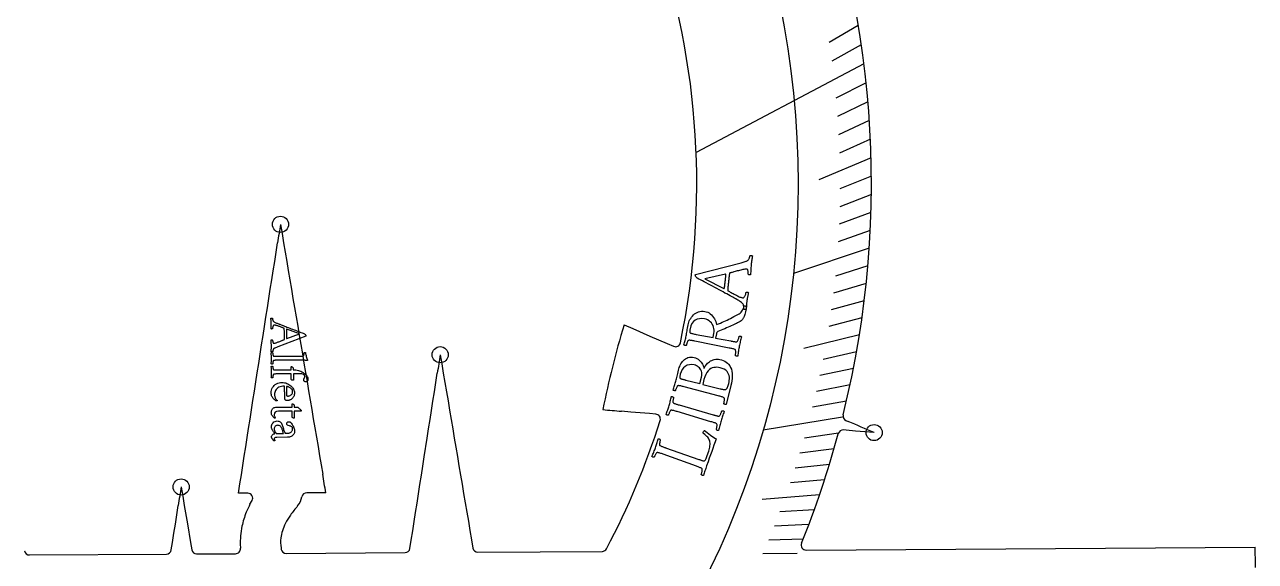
# Model space of a CAD drawing. Header units: millimetres. Extents: x -49 to 68, y -60 to 68.
# Drawn here: x 5.8 to 68.4, y 0.3 to 27.6 of the extents above; entities that cross this region are included whole.
import ezdxf

# ---------------------------------------------------------------- set-up
doc = ezdxf.new("R2010")
doc.units = ezdxf.units.MM
for name, color, linetype in [('CUT_INNER', 6, 'Continuous'), ('CUT_OUTER', 1, 'Continuous'), ('ENGRAVE', 7, 'Continuous'), ('ENGRAVE_FINE', 8, 'Continuous'), ('TEXT', 5, 'Continuous')]:
    doc.layers.add(name, color=color, linetype=linetype)

msp = doc.modelspace()

# ---------------------------------------------------------------- linework, layer by layer
at = {"layer": 'CUT_INNER'}
for points in [[(18.7742, 17.4774), (18.7752, 17.4729), (18.8538, 17.0076), (18.9335, 16.5364), (19.0131, 16.0652), (19.0928, 15.5939), (19.1724, 15.1227), (19.2521, 14.6515), (19.3317, 14.1803), (19.4114, 13.709), (19.491, 13.2378), (19.6503, 12.2954), (19.73, 11.8241), (19.8097, 11.3529), (19.8893, 10.8817), (19.969, 10.4105), (20.0486, 9.9392), (20.1283, 9.468), (20.2079, 8.9968), (20.2876, 8.5255), (20.3672, 8.0543), (20.4469, 7.5831), (20.5265, 7.1119), (20.6062, 6.6406), (20.6858, 6.1694), (20.7655, 5.6982), (20.8452, 5.227), (20.9248, 4.7557)], [(17.1082, 3.788), (16.6442, 3.785), (16.6385, 3.7853), (16.6391, 3.7909), (16.7119, 4.2572), (16.7855, 4.7294), (16.8592, 5.2016), (16.9328, 5.6738), (17.0065, 6.146), (17.0801, 6.6182), (17.1538, 7.0904), (17.2274, 7.5626), (17.3747, 8.507), (17.4484, 8.9792), (17.522, 9.4514), (17.5957, 9.9236), (17.6694, 10.3958), (17.743, 10.868), (17.8167, 11.3402), (17.8903, 11.8124), (17.964, 12.2846), (18.0376, 12.7568), (18.1113, 13.229), (18.1849, 13.7012), (18.2586, 14.1734), (18.3322, 14.6456), (18.4059, 15.1178), (18.4795, 15.59), (18.5532, 16.0623), (18.6268, 16.5345)], [(36.2636, 12.3551), (36.2689, 12.3531), (36.7023, 12.1665), (37.5802, 11.7885), (38.0192, 11.5996), (38.4582, 11.4106), (38.7892, 11.2681)], [(26.9042, 10.8381), (26.9052, 10.8336), (26.9838, 10.3683), (27.0635, 9.8971), (27.1432, 9.4259), (27.2228, 8.9547), (27.3025, 8.4834), (27.3821, 8.0122), (27.4618, 7.541), (27.5414, 7.0697), (27.6211, 6.5985), (27.7007, 6.1273), (27.7804, 5.6561), (27.86, 5.1848), (27.9397, 4.7136), (28.0193, 4.2424), (28.099, 3.7712), (28.1787, 3.2999), (28.2583, 2.8287), (28.338, 2.3575), (28.4176, 1.8862), (28.4973, 1.415), (28.5681, 0.9959)], [(25.3656, 0.9755), (25.4311, 1.3955), (25.5048, 1.8677), (25.5784, 2.3399), (25.6521, 2.8121), (25.7257, 3.2843), (25.7994, 3.7565), (25.873, 4.2287), (25.9467, 4.7009), (26.0204, 5.1731), (26.094, 5.6453), (26.2413, 6.5897), (26.315, 7.0619), (26.3886, 7.5341), (26.4623, 8.0063), (26.5359, 8.4785), (26.6096, 8.9508), (26.6832, 9.423), (26.7569, 9.8952)], [(37.8831, 7.8144), (37.5641, 7.8414), (37.0879, 7.8817), (36.6117, 7.9219), (36.1355, 7.9622)], [(13.718, 4.1053), (13.719, 4.1007), (13.7977, 3.6355), (13.8773, 3.1643), (14.0366, 2.2218), (14.1959, 1.2794), (14.2592, 0.9049)], [(21.0838, 3.8135), (21.0781, 3.8132), (20.1121, 3.8071)], [(13.2176, 0.8982), (13.2761, 1.2735), (13.3498, 1.7457), (13.4234, 2.2179), (13.5707, 3.1623)], [(17.2235, 3.2269), (17.3286, 3.417)], [(5.7511, 0.8531), (5.7512, 0.8531)], [(5.9995, 0.6424), (12.9721, 0.6868)], [(14.5073, 0.6965), (16.4927, 0.7092)], [(18.8017, 0.9985), (18.8153, 0.928)], [(19.0624, 0.7255), (25.1202, 0.764)], [(28.8162, 0.7875), (35.1583, 0.8279)]]:
    msp.add_lwpolyline(points, dxfattribs=at)
for centre, radius, start, end in [((0.001, 19.5461), 39.9612, 348.306189, 48.776013), ((1006.084, -137.2457), 999.3598, 171.0935114, 171.1482309), ((80.4486, -1.004), 46.1605, 163.177577, 168.697423), ((38.8881, 11.4977), 0.25, 246.707614, 348.222656), ((1014.2141, -143.885), 999.3598, 171.0935114, 171.1482309), ((106.0345, 837.5591), 832.5365, 265.118073, 265.1838314), ((37.862, 7.5653), 0.25, 342.597656, 85.167386), ((0.017, 19.5391), 39.944, 332.28487, 342.444188), ((-799.9268, -134.2393), 832.5365, 9.5449902, 9.6107486), ((1001.0279, -150.6178), 999.3598, 171.0935114, 171.1482309), ((17.1098, 3.538), 0.25, 331.06672, 90.364417), ((20.1137, 3.5571), 0.25, 90.364417, 168.655995), ((21.6386, 0.9501), 4.9676, 152.721072, 157.927158), ((23.5022, -0.2625), 5.1416, 138.550659, 145.180545), ((18.8581, 3.7999), 1.0288, 320.185256, 349.154558), ((21.0444, 1.192), 4.3261, 157.938291, 167.793895), ((22.1742, 0.6654), 3.5216, 145.236327, 153.132387), ((20.645, 1.2784), 3.9174, 167.794194, 182.26456), ((21.3527, 1.0815), 2.6007, 153.131306, 162.323087), ((20.624, 1.2786), 1.8437, 172.696402, 188.739596), ((20.8358, 1.2479), 2.0577, 162.366586, 172.597671), ((5.9979, 0.8922), 0.2498, 188.997402, 270.38741), ((12.9705, 0.9368), 0.25, 270.364417, 351.134531), ((14.5058, 0.9465), 0.25, 189.594303, 270.364417), ((16.4911, 0.9592), 0.25, 270.364417, 5.707188), ((18.2858, 1.156), 1.5555, 181.192828, 186.346781), ((19.0608, 0.9755), 0.25, 190.958627, 270.364417), ((25.1186, 1.014), 0.25, 270.364417, 351.134531), ((28.8146, 1.0375), 0.25, 189.594303, 270.364417), ((35.1567, 1.0779), 0.25, 270.364417, 332.402344)]:
    msp.add_arc(centre, radius, start, end, dxfattribs=at)
at = {"layer": 'CUT_OUTER'}
for points in [[(48.9919, 6.8755), (48.9872, 6.8756), (48.517, 6.9154), (48.0408, 6.9556), (47.5646, 6.9959), (47.431, 7.0072)], [(47.5603, 7.492), (47.6764, 7.4421)], [(47.1684, 6.8226), (47.1638, 6.8056)], [(45.5272, 0.8938), (68.3857, 1.0392), (68.3915, 1.039), (68.3919, 1.0332)]]:
    msp.add_lwpolyline(points, dxfattribs=at)
for centre, radius, start, end in [((0, 19.5459), 48.8541, 346.066006, 202.73839), ((47.6592, 7.7216), 0.25, 166.114689, 246.707614), ((47.4099, 6.7581), 0.25, 85.167386, 165.058594), ((-544.93, -1370.2865), 1499.7728, 66.6711519, 66.7258714), ((0.0587, 19.5279), 48.793, 337.984288, 344.885919), ((45.5256, 1.1438), 0.25, 158.02882, 270.364417), ((12.2446, 0.0753), 56.1554, 359.923981, 0.977388)]:
    msp.add_arc(centre, radius, start, end, dxfattribs=at)
at = {"layer": 'ENGRAVE'}
for points in [[(48.4717, 25.6478), (39.9309, 21.1286)], [(48.7436, 16.2595), (44.8873, 14.9731)], [(47.3858, 7.6575), (43.3415, 7.004)]]:
    msp.add_lwpolyline(points, dxfattribs=at)
for centre, radius in [((0, 19.5457), 45.1196), ((18.7742, 17.4789), 0.4104), ((26.9042, 10.8396), 0.4104), ((48.9932, 6.8751), 0.4104), ((13.718, 4.1067), 0.4104)]:
    msp.add_circle(centre, radius, dxfattribs=at)
at = {"layer": 'ENGRAVE_FINE'}
for points in [[(48.1865, 27.5954), (46.702, 26.7453)], [(48.3395, 26.6194), (46.8389, 25.7931)], [(48.5836, 24.6811), (47.0524, 23.9032)], [(48.6756, 23.7197), (47.1297, 22.9663)], [(48.7482, 22.7639), (47.1881, 22.0354)], [(48.8016, 21.8141), (47.2278, 21.1107)], [(48.8363, 20.8707), (46.1863, 19.7382)], [(48.8527, 19.934), (47.253, 19.2812)], [(48.8513, 19.0042), (47.2393, 18.3771)], [(48.8323, 18.0817), (47.2086, 17.4805)], [(48.7963, 17.1667), (47.1613, 16.5915)], [(48.6746, 15.3602), (47.0186, 14.8376)], [(48.5898, 14.4692), (46.924, 13.9731)], [(48.4895, 13.5865), (46.8144, 13.1172)], [(48.374, 12.7125), (46.6902, 12.27)], [(48.2439, 11.8472), (45.4178, 11.1532)], [(48.0994, 10.9909), (46.3997, 10.6025)], [(47.941, 10.1436), (46.2341, 9.7825)], [(47.769, 9.3056), (46.0554, 8.9718)], [(47.5838, 8.4768), (45.8641, 8.1705)], [(47.1752, 6.8478), (45.4448, 6.5966)], [(46.9525, 6.0476), (45.2176, 5.8242)], [(46.718, 5.2572), (44.9791, 5.0615)], [(46.4721, 4.4765), (44.7297, 4.3086)], [(46.215, 3.7056), (43.2994, 3.4718)], [(45.9472, 2.9446), (44.1994, 2.8326)], [(45.6688, 2.1935), (43.9191, 2.1095)], [(45.3803, 1.4524), (43.6292, 1.3963)], [(45.0819, 0.7212), (43.33, 0.6932)]]:
    msp.add_lwpolyline(points, dxfattribs=at)
at = {"layer": 'TEXT'}
for points in [[(41.948, 13.6811), (41.9418, 13.6846), (41.9233, 13.6949), (41.8924, 13.7122), (41.8492, 13.7363), (41.7954, 13.7662), (41.7327, 13.8008), (41.6611, 13.84), (41.5807, 13.8839), (41.4934, 13.9315), (41.4013, 13.982), (41.3044, 14.0354), (41.2027, 14.0917), (41.0977, 14.1494), (40.9912, 14.2075), (40.8829, 14.2657), (40.7731, 14.3242), (40.6635, 14.3822), (40.5561, 14.4388), (40.451, 14.4941), (40.3481, 14.5481), (40.2493, 14.5999), (40.1567, 14.6483), (40.07, 14.6935), (39.9895, 14.7355), (39.9732, 14.7482), (39.9563, 14.7659), (39.939, 14.7885), (39.9211, 14.8161), (39.9055, 14.8441), (39.8948, 14.8682), (39.889, 14.8884), (39.8882, 14.9046), (39.8888, 14.9083), (39.8895, 14.9112), (39.8904, 14.9133), (39.8915, 14.9146), (39.8929, 14.9158), (39.8946, 14.9178), (39.8967, 14.9205), (39.8991, 14.924), (42.2206, 15.5225), (42.3349, 15.5544), (42.4204, 15.5788), (42.4771, 15.5957), (42.5049, 15.6049), (42.5289, 15.6162), (42.5518, 15.6328), (42.5735, 15.6548), (42.5941, 15.6821), (42.6129, 15.7122), (42.6292, 15.7426), (42.6432, 15.7731), (42.6547, 15.8039), (42.6637, 15.8321), (42.6704, 15.8547), (42.6747, 15.8717), (42.6767, 15.8832), (42.6895, 15.8895), (42.705, 15.8929), (42.7233, 15.8932), (42.7442, 15.8906), (42.7643, 15.8867), (42.7797, 15.8832), (42.7907, 15.88), (42.7971, 15.8773), (42.7876, 15.8159), (42.7786, 15.7578), (42.77, 15.703), (42.762, 15.6515), (42.7543, 15.5991), (42.747, 15.5417), (42.7399, 15.4794), (42.733, 15.412), (42.7265, 15.341), (42.7213, 15.2761), (42.7174, 15.2174), (42.7149, 15.1649), (42.7128, 15.1124), (42.7103, 15.0536), (42.7074, 14.9884), (42.7039, 14.917), (42.6929, 14.9106), (42.679, 14.907), (42.6621, 14.9062), (42.6423, 14.9082), (42.6228, 14.9124), (42.6066, 14.9182), (42.5939, 14.9255), (42.5846, 14.9343), (42.586, 14.9567), (42.5862, 14.9847), (42.5851, 15.0184), (42.5826, 15.0576), (42.5784, 15.0965), (42.5722, 15.129), (42.564, 15.1552), (42.5537, 15.1749), (42.5443, 15.1835), (42.5315, 15.1903), (42.5152, 15.1953), (42.4956, 15.1984), (42.4728, 15.1989), (42.4429, 15.1967), (42.4061, 15.1916), (42.3621, 15.1836), (42.3131, 15.1735), (42.2609, 15.1619), (42.2056, 15.1487), (42.1472, 15.134), (42.0876, 15.1185), (42.0287, 15.103), (41.9707, 15.0875), (41.9135, 15.0719), (41.8591, 15.057), (41.8098, 15.0436), (41.7655, 15.0315), (41.7262, 15.0208), (41.694, 15.012), (41.671, 15.0058), (41.6572, 15.0021), (41.6526, 15.0008), (41.652, 15.0003), (41.6503, 14.9989), (41.6473, 14.9965), (41.6432, 14.9932), (41.6389, 14.9894), (41.6358, 14.9854), (41.6337, 14.9814), (41.6327, 14.9772), (41.6271, 14.9436), (41.6217, 14.9063), (41.6162, 14.8653), (41.6109, 14.8204), (41.6057, 14.7745), (41.6006, 14.7301), (41.5956, 14.6874), (41.5908, 14.6463), (41.5895, 14.6356), (41.5883, 14.625), (41.587, 14.6144), (41.5857, 14.6038), (41.5845, 14.5935), (41.5833, 14.5836), (41.5822, 14.5743), (41.5812, 14.5656), (41.5739, 14.5043), (41.5674, 14.4477), (41.5617, 14.3959), (41.5568, 14.3489), (41.5523, 14.301), (41.5477, 14.2466), (41.543, 14.1857), (41.5382, 14.1184), (41.5383, 14.116), (41.5391, 14.1129), (41.5407, 14.1092), (41.5429, 14.1049), (41.5452, 14.1008), (41.5469, 14.0979), (41.5479, 14.0961), (41.5482, 14.0956), (41.5533, 14.0929), (41.5685, 14.0848), (41.5939, 14.0713), (41.6293, 14.0525), (41.6718, 14.0298), (41.718, 14.005), (41.768, 13.978), (41.8217, 13.9489), (41.8765, 13.9194), (41.9296, 13.8914), (41.981, 13.865), (42.0307, 13.8401), (42.0794, 13.8156), (42.1244, 13.7951), (42.1656, 13.7786), (42.203, 13.7662), (42.2367, 13.7568), (42.2669, 13.7492), (42.2935, 13.7435), (42.3166, 13.7397), (42.3394, 13.7408), (42.361, 13.7506), (42.3813, 13.7692), (42.4003, 13.7965), (42.4176, 13.8286), (42.4325, 13.8616), (42.445, 13.8955), (42.4552, 13.9303), (42.4632, 13.9622), (42.4692, 13.9874), (42.4732, 14.0061), (42.4753, 14.018), (42.4824, 14.0213), (42.4939, 14.0234), (42.5099, 14.0243), (42.5304, 14.0241), (42.5515, 14.0228), (42.5694, 14.0202), (42.5843, 14.0163), (42.5959, 14.0112), (42.5886, 13.9717), (42.5816, 13.9351), (42.575, 13.9016), (42.5688, 13.871), (42.5628, 13.842), (42.5567, 13.8129), (42.5506, 13.7839), (42.5445, 13.7549), (42.5383, 13.7235), (42.532, 13.6874), (42.5255, 13.6467), (42.519, 13.6013), (42.5128, 13.5554), (42.5076, 13.5132), (42.5035, 13.4748), (42.5005, 13.4401), (42.4979, 13.4072), (42.4953, 13.3744), (42.4927, 13.3415), (42.4901, 13.3087), (42.4871, 13.2737), (42.4834, 13.2343), (42.4791, 13.1906), (42.4741, 13.1426), (42.467, 13.1398), (42.4555, 13.1387), (42.4397, 13.1395), (42.4196, 13.142), (42.3988, 13.1457), (42.3811, 13.15), (42.3665, 13.155), (42.3549, 13.1606), (42.3572, 13.1836), (42.358, 13.2137), (42.3574, 13.251), (42.3555, 13.2953), (42.3507, 13.3395), (42.3418, 13.3763), (42.3288, 13.4056), (42.3117, 13.4275), (42.2746, 13.4647), (42.2346, 13.4997), (42.1919, 13.5326), (42.1465, 13.5634), (42.0989, 13.593), (42.05, 13.6225), (41.9997, 13.6519), (41.948, 13.6811)], [(40.3755, 14.7016), (41.3454, 14.2037), (41.3459, 14.2038), (41.3476, 14.204), (41.3503, 14.2043), (41.3542, 14.2047), (41.3581, 14.2054), (41.3609, 14.2066), (41.3627, 14.2081), (41.3635, 14.21), (41.3709, 14.2518), (41.3785, 14.2977), (41.3863, 14.3475), (41.3943, 14.4014), (41.4018, 14.4545), (41.4083, 14.5021), (41.4138, 14.5442), (41.4183, 14.5808), (41.4237, 14.6283), (41.4282, 14.6734), (41.4319, 14.7163), (41.4347, 14.7568), (41.4372, 14.7971), (41.4398, 14.8393), (41.4426, 14.8833), (41.4456, 14.9292), (41.4454, 14.9331), (41.4437, 14.9363), (41.4406, 14.939), (41.4361, 14.9409), (41.4315, 14.9424), (41.4283, 14.9434), (41.4263, 14.944), (41.4256, 14.9442)], [(39.5223, 12.3601), (39.5374, 12.4266), (39.5583, 12.4932), (39.5851, 12.5598), (39.6179, 12.6265), (39.6559, 12.6914), (39.6986, 12.7527), (39.7461, 12.8105), (39.7984, 12.8647), (39.8552, 12.9139), (39.9167, 12.9564), (39.9827, 12.9923), (40.0532, 13.0215), (40.1281, 13.0424), (40.2071, 13.0533), (40.2902, 13.0541), (40.3774, 13.0449), (40.4504, 13.0279), (40.5207, 13.0011), (40.5883, 12.9643), (40.6531, 12.9174), (40.714, 12.8629), (40.7695, 12.8033), (40.8198, 12.7385), (40.8648, 12.6685), (40.9033, 12.5959), (40.934, 12.5231), (40.9568, 12.4501), (40.972, 12.377), (41.0706, 12.4154), (41.1654, 12.4536), (41.2562, 12.4916), (41.3431, 12.5294), (41.428, 12.5678), (41.5128, 12.6074), (41.5975, 12.6484), (41.682, 12.6907), (41.7687, 12.735), (41.8598, 12.7821), (41.9554, 12.832), (42.0554, 12.8848), (42.1185, 12.922), (42.1744, 12.9625), (42.223, 13.006), (42.2645, 13.0528), (42.3001, 13.1057), (42.331, 13.168), (42.3573, 13.2397), (42.3787, 13.3206), (42.3902, 13.3261), (42.4048, 13.3278), (42.4227, 13.3258), (42.4439, 13.3199), (42.4643, 13.3128), (42.48, 13.3068), (42.491, 13.3022), (42.4973, 13.2988), (42.4813, 13.1971), (42.4645, 13.1047), (42.4471, 13.0215), (42.429, 12.9477), (42.4109, 12.8833), (42.3934, 12.8285), (42.3765, 12.7833), (42.3604, 12.7478), (42.3468, 12.7255), (42.3302, 12.6994), (42.3105, 12.6693), (42.2877, 12.6354), (42.2597, 12.6003), (42.2247, 12.5671), (42.1825, 12.5356), (42.1333, 12.5059), (42.1097, 12.4938), (42.0773, 12.4777), (42.036, 12.4576), (41.9859, 12.4336), (41.9283, 12.4064), (41.8649, 12.3771), (41.7957, 12.3456), (41.7205, 12.3119), (41.6411, 12.2767), (41.559, 12.2404), (41.4742, 12.2032), (41.3867, 12.165), (41.2984, 12.1269), (41.211, 12.09), (41.1245, 12.0541), (41.039, 12.0193), (41.013, 12.003), (40.9921, 11.9782), (40.9761, 11.9449), (40.965, 11.9031), (40.9247, 11.6899), (41.6937, 11.5423), (41.7, 11.5411), (41.7064, 11.5399), (41.7127, 11.5387), (41.719, 11.5375), (41.7254, 11.5362), (41.7317, 11.535), (41.7381, 11.5338), (41.7444, 11.5326), (41.7836, 11.5252), (41.8211, 11.5184), (41.8567, 11.5123), (41.8906, 11.5067), (41.9222, 11.5025), (41.9512, 11.5001), (41.9775, 11.4996), (42.0012, 11.5011), (42.0129, 11.5066), (42.0254, 11.5187), (42.0385, 11.5373), (42.0523, 11.5625), (42.0659, 11.5916), (42.0784, 11.6221), (42.0897, 11.6539), (42.0999, 11.687), (42.1085, 11.7182), (42.1154, 11.7441), (42.1205, 11.7649), (42.1237, 11.7804), (42.1349, 11.7843), (42.1489, 11.7863), (42.1659, 11.7864), (42.1858, 11.7845), (42.2053, 11.7808), (42.2212, 11.7752), (42.2335, 11.7678), (42.2422, 11.7586), (42.2263, 11.6953), (42.2107, 11.6334), (42.1956, 11.5728), (42.181, 11.5135), (42.1668, 11.4544), (42.1532, 11.3944), (42.1401, 11.3335), (42.1276, 11.2716), (42.1161, 11.211), (42.1052, 11.1498), (42.0948, 11.0879), (42.0851, 11.0253), (42.0757, 10.962), (42.0663, 10.8982), (42.057, 10.8338), (42.0477, 10.7688), (42.0362, 10.7635), (42.022, 10.7613), (42.0051, 10.7622), (41.9856, 10.7661), (41.9665, 10.7719), (41.9508, 10.7784), (41.9386, 10.7856), (41.9298, 10.7934), (41.9326, 10.809), (41.9358, 10.8302), (41.9393, 10.8568), (41.943, 10.8889), (41.9462, 10.9236), (41.9478, 10.9577), (41.948, 10.9913), (41.9466, 11.0243), (41.9435, 11.0535), (41.9383, 11.0756), (41.9312, 11.0905), (41.9221, 11.0984), (41.8964, 11.1114), (41.8668, 11.1234), (41.833, 11.1342), (41.7952, 11.1439), (41.7545, 11.153), (41.7122, 11.1622), (41.6682, 11.1715), (41.6227, 11.1808), (39.8628, 11.5302), (39.8171, 11.5393), (39.7726, 11.5479), (39.7293, 11.5559), (39.6874, 11.5634), (39.6478, 11.5694), (39.6119, 11.5728), (39.5796, 11.5737), (39.5508, 11.572), (39.5379, 11.5689), (39.5251, 11.5588), (39.5126, 11.5415), (39.5002, 11.5171), (39.4883, 11.4888), (39.477, 11.4599), (39.4664, 11.4303), (39.4565, 11.4), (39.4478, 11.3718), (39.4408, 11.3482), (39.4356, 11.3292), (39.4322, 11.3148), (39.4211, 11.3115), (39.407, 11.3101), (39.3901, 11.3106), (39.3703, 11.313), (39.3508, 11.3172), (39.335, 11.323), (39.3228, 11.3304), (39.3143, 11.3394), (39.3289, 11.3988), (39.3436, 11.4574), (39.3584, 11.5152), (39.3731, 11.5722), (39.3874, 11.6288), (39.4008, 11.6854), (39.4133, 11.7418), (39.4248, 11.7982), (39.4362, 11.8578), (39.4474, 11.9197), (39.4584, 11.9841), (39.4692, 12.0508), (39.4806, 12.121), (39.4932, 12.196), (39.5071, 12.2757), (39.5223, 12.3601)], [(18.6701, 12.4131), (18.6743, 12.4115), (18.6869, 12.4067), (18.7078, 12.3988), (18.737, 12.3876), (18.7735, 12.3738), (18.8159, 12.3578), (18.8643, 12.3396), (18.9187, 12.3193), (18.9777, 12.2971), (19.0399, 12.2734), (19.1054, 12.2482), (19.1741, 12.2215), (19.245, 12.1939), (19.3168, 12.1662), (19.3897, 12.1383), (19.4637, 12.1102), (19.5373, 12.0823), (19.6095, 12.0549), (19.6801, 12.028), (19.7491, 12.0017), (19.8154, 11.9763), (19.8775, 11.9524), (19.9356, 11.93), (19.9895, 11.9092), (20.0008, 11.9022), (20.0128, 11.8919), (20.0255, 11.8785), (20.0389, 11.8618), (20.0509, 11.8446), (20.0595, 11.8296), (20.0647, 11.8167), (20.0665, 11.8061), (20.0664, 11.8036), (20.0662, 11.8017), (20.0657, 11.8002), (20.0652, 11.7993), (20.0644, 11.7983), (20.0635, 11.7969), (20.0624, 11.7949), (20.0611, 11.7925), (18.6422, 11.2411), (18.5722, 11.214), (18.5198, 11.1934), (18.4852, 11.1793), (18.4682, 11.1719), (18.4538, 11.1634), (18.4404, 11.1516), (18.4281, 11.1367), (18.4168, 11.1184), (18.4067, 11.0986), (18.3983, 11.0788), (18.3913, 11.059), (18.3859, 11.0392), (18.3819, 11.0212), (18.379, 11.0068), (18.3773, 10.996), (18.3767, 10.9888), (18.369, 10.9841), (18.3594, 10.9812), (18.3479, 10.9799), (18.3345, 10.9803), (18.3217, 10.9816), (18.3117, 10.9829), (18.3046, 10.9842), (18.3004, 10.9855), (18.3028, 11.0241), (18.3051, 11.0605), (18.3071, 11.0949), (18.3091, 11.1273), (18.3106, 11.1602), (18.3117, 11.1961), (18.3122, 11.2351), (18.3122, 11.2772), (18.3117, 11.3216), (18.3106, 11.362), (18.3091, 11.3985), (18.3071, 11.4311), (18.3048, 11.4637), (18.3023, 11.5002), (18.2995, 11.5407), (18.2966, 11.585), (18.3031, 11.5898), (18.3116, 11.593), (18.3221, 11.5946), (18.3347, 11.5948), (18.3473, 11.5936), (18.3579, 11.5912), (18.3664, 11.5876), (18.3729, 11.5828), (18.3736, 11.5688), (18.3755, 11.5515), (18.3786, 11.5307), (18.383, 11.5065), (18.3883, 11.4827), (18.3945, 11.463), (18.4015, 11.4474), (18.4093, 11.4359), (18.4158, 11.4311), (18.4243, 11.4278), (18.4349, 11.4258), (18.4475, 11.4252), (18.4619, 11.4264), (18.4805, 11.4298), (18.5034, 11.4355), (18.5305, 11.4435), (18.5607, 11.4531), (18.5927, 11.4639), (18.6266, 11.476), (18.6624, 11.4893), (18.6988, 11.5031), (18.7348, 11.517), (18.7702, 11.5308), (18.8051, 11.5447), (18.8382, 11.5579), (18.8683, 11.5699), (18.8953, 11.5807), (18.9192, 11.5903), (18.9389, 11.5982), (18.9529, 11.6038), (18.9613, 11.6072), (18.9641, 11.6083), (18.9644, 11.6087), (18.9654, 11.6097), (18.9671, 11.6114), (18.9695, 11.6138), (18.9719, 11.6166), (18.9736, 11.6193), (18.9746, 11.622), (18.9749, 11.6248), (18.9759, 11.6464), (18.9766, 11.6704), (18.977, 11.6968), (18.977, 11.7256), (18.9768, 11.7551), (18.9766, 11.7835), (18.9764, 11.8109), (18.9763, 11.8373), (18.9762, 11.8441), (18.9762, 11.851), (18.9761, 11.8578), (18.9761, 11.8646), (18.976, 11.8712), (18.976, 11.8775), (18.976, 11.8835), (18.9759, 11.8891), (18.9756, 11.9284), (18.9751, 11.9647), (18.9745, 11.9979), (18.9737, 12.0281), (18.9726, 12.0587), (18.9709, 12.0934), (18.9687, 12.1323), (18.9659, 12.1752), (18.9657, 12.1767), (18.9649, 12.1786), (18.9636, 12.1808), (18.9618, 12.1833), (18.96, 12.1857), (18.9587, 12.1874), (18.9579, 12.1884), (18.9577, 12.1887), (18.9543, 12.19), (18.944, 12.1938), (18.927, 12.2), (18.9031, 12.2088), (18.8745, 12.2194), (18.8433, 12.2309), (18.8096, 12.2435), (18.7733, 12.2571), (18.7363, 12.2707), (18.7006, 12.2835), (18.666, 12.2955), (18.6327, 12.3066), (18.5999, 12.3175), (18.5699, 12.3263), (18.5426, 12.3328), (18.518, 12.3372), (18.496, 12.34), (18.4764, 12.342), (18.4592, 12.3432), (18.4444, 12.3435), (18.4302, 12.3408), (18.4175, 12.3328), (18.4065, 12.3195), (18.397, 12.301), (18.389, 12.2796), (18.3826, 12.258), (18.3777, 12.236), (18.3744, 12.2136), (18.3721, 12.1933), (18.3705, 12.1772), (18.3696, 12.1653), (18.3693, 12.1577), (18.3651, 12.1552), (18.3581, 12.1529), (18.3481, 12.151), (18.3353, 12.1494), (18.3219, 12.1484), (18.3104, 12.1485), (18.3008, 12.1496), (18.293, 12.1518), (18.2942, 12.1768), (18.2954, 12.1999), (18.2967, 12.2211), (18.2979, 12.2404), (18.2991, 12.2588), (18.3004, 12.2772), (18.3016, 12.2956), (18.3029, 12.314), (18.3039, 12.3339), (18.3046, 12.3566), (18.305, 12.3822), (18.305, 12.4108), (18.3046, 12.4395), (18.304, 12.4659), (18.3029, 12.4899), (18.3016, 12.5116), (18.3001, 12.532), (18.2986, 12.5524), (18.2971, 12.5729), (18.2957, 12.5933), (18.2941, 12.6151), (18.2926, 12.6396), (18.2911, 12.6668), (18.2895, 12.6968), (18.2937, 12.6992), (18.3008, 12.7009), (18.3107, 12.702), (18.3236, 12.7025), (18.3369, 12.7022), (18.3484, 12.7013), (18.3581, 12.6996), (18.3658, 12.6973), (18.3667, 12.6829), (18.3691, 12.6643), (18.3731, 12.6414), (18.3786, 12.6142), (18.3859, 12.5875), (18.3949, 12.5656), (18.4059, 12.5488), (18.4186, 12.5368), (18.4454, 12.5173), (18.4737, 12.4994), (18.5035, 12.483), (18.5349, 12.4681), (18.5674, 12.4541), (18.6008, 12.4402), (18.635, 12.4266), (18.6701, 12.4131)], [(40.3534, 12.6635), (40.2223, 12.6767), (40.1003, 12.6703), (39.9875, 12.6443), (39.8838, 12.5989), (39.7935, 12.5302), (39.7205, 12.4345), (39.6646, 12.3116), (39.6257, 12.1614), (39.6222, 12.1407), (39.6182, 12.1152), (39.6138, 12.0847), (39.6091, 12.0494), (39.6064, 12.0152), (39.6084, 11.9882), (39.615, 11.9685), (39.6263, 11.9559), (39.6473, 11.9445), (39.6751, 11.9335), (39.71, 11.923), (39.7517, 11.913), (39.7971, 11.9034), (39.8428, 11.8939), (39.8888, 11.8847), (39.9351, 11.8757), (40.7979, 11.7143), (40.8389, 11.931), (40.8488, 12.0102), (40.8489, 12.0892), (40.8394, 12.1681), (40.82, 12.2468), (40.7915, 12.3226), (40.7542, 12.3932), (40.7083, 12.4584), (40.6537, 12.5183), (40.5908, 12.5702), (40.5197, 12.6117), (40.4406, 12.6428), (40.3534, 12.6635)], [(19.7443, 11.8994), (19.0943, 12.1378), (19.0939, 12.1377), (19.0929, 12.1375), (19.0912, 12.137), (19.0888, 12.1364), (19.0864, 12.1357), (19.0847, 12.1347), (19.0837, 12.1336), (19.0834, 12.1323), (19.0823, 12.1051), (19.0814, 12.0754), (19.0806, 12.0431), (19.0801, 12.0083), (19.0797, 11.974), (19.0795, 11.9432), (19.0794, 11.9161), (19.0795, 11.8925), (19.0798, 11.8619), (19.0805, 11.8329), (19.0816, 11.8054), (19.0829, 11.7794), (19.0844, 11.7536), (19.086, 11.7266), (19.0875, 11.6985), (19.0891, 11.6691), (19.0895, 11.6666), (19.0908, 11.6647), (19.0929, 11.6632), (19.0959, 11.6623), (19.0989, 11.6617), (19.101, 11.6613), (19.1023, 11.6611), (19.1027, 11.661)], [(19.7951, 10.7689), (19.8109, 10.7691), (19.8282, 10.7694), (19.847, 10.77), (19.8673, 10.7707), (19.8873, 10.7721), (19.9051, 10.7747), (19.9207, 10.7784), (19.934, 10.7834), (19.9476, 10.7912), (19.9584, 10.8036), (19.9665, 10.8206), (19.9718, 10.8422), (19.9752, 10.8665), (19.9776, 10.8916), (19.979, 10.9176), (19.9793, 10.9444), (19.9814, 10.9457), (19.9878, 10.9469), (19.9984, 10.9479), (20.0133, 10.9488), (20.0284, 10.9489), (20.0396, 10.9479), (20.0468, 10.9456), (20.0502, 10.9422), (20.057, 10.8921), (20.0661, 10.8428), (20.0774, 10.7942), (20.0909, 10.7462), (20.1061, 10.6993), (20.1225, 10.6538), (20.1401, 10.6096), (20.1588, 10.5668), (20.1579, 10.5614), (20.1552, 10.5562), (20.1505, 10.5512), (20.144, 10.5463), (20.1366, 10.5421), (20.1294, 10.539), (20.1223, 10.5372), (20.1154, 10.5366), (20.1117, 10.5375), (20.1004, 10.5402), (20.0816, 10.5448), (20.0554, 10.5512), (20.0221, 10.5575), (19.9824, 10.5619), (19.9362, 10.5645), (19.8836, 10.5651), (18.6193, 10.557), (18.5898, 10.5567), (18.5614, 10.5563), (18.5339, 10.5557), (18.5075, 10.5549), (18.4829, 10.5535), (18.4606, 10.5509), (18.4407, 10.5471), (18.4231, 10.5421), (18.4165, 10.5376), (18.4103, 10.5295), (18.4044, 10.5178), (18.3989, 10.5025), (18.394, 10.4851), (18.3899, 10.467), (18.3867, 10.4482), (18.3844, 10.4288), (18.3827, 10.4105), (18.3815, 10.3951), (18.3808, 10.3825), (18.3806, 10.3729), (18.3742, 10.3692), (18.3657, 10.3664), (18.3551, 10.3643), (18.3425, 10.3631), (18.3299, 10.3632), (18.3194, 10.3647), (18.3108, 10.3678), (18.3043, 10.3724), (18.3067, 10.4121), (18.3089, 10.4495), (18.311, 10.4844), (18.3129, 10.5169), (18.3145, 10.5493), (18.3156, 10.5837), (18.3161, 10.6202), (18.3161, 10.6586), (18.3156, 10.6959), (18.3146, 10.7312), (18.3132, 10.7646), (18.3112, 10.7962), (18.3088, 10.8281), (18.3063, 10.8626), (18.3036, 10.8996), (18.3007, 10.9392), (18.3072, 10.9439), (18.3157, 10.9472), (18.3262, 10.9488), (18.3388, 10.949), (18.3514, 10.948), (18.362, 10.9461), (18.3705, 10.9433), (18.377, 10.9397), (18.3773, 10.9302), (18.3782, 10.9179), (18.3796, 10.9029), (18.3815, 10.8852), (18.384, 10.8663), (18.3875, 10.8478), (18.3918, 10.8296), (18.3969, 10.8118), (18.4026, 10.7961), (18.4087, 10.7846), (18.415, 10.7771), (18.4217, 10.7738), (18.4392, 10.769), (18.4592, 10.7655), (18.4815, 10.7632), (18.5062, 10.762), (18.5326, 10.7616), (18.56, 10.7614), (18.5885, 10.7613), (18.618, 10.7614)], [(39.0316, 10.0495), (39.0497, 10.1153), (39.0717, 10.1812), (39.0979, 10.2472), (39.128, 10.3133), (39.1622, 10.3775), (39.2002, 10.4377), (39.2422, 10.4939), (39.2882, 10.5461), (39.3385, 10.593), (39.3935, 10.6331), (39.4532, 10.6664), (39.5177, 10.6929), (39.5873, 10.7108), (39.6622, 10.718), (39.7424, 10.7145), (39.828, 10.7003), (39.9028, 10.679), (39.9721, 10.6495), (40.0356, 10.6119), (40.0934, 10.5661), (40.1451, 10.5152), (40.1903, 10.4625), (40.2289, 10.4079), (40.261, 10.3514), (40.287, 10.2964), (40.3074, 10.246), (40.3223, 10.2005), (40.3316, 10.1597), (40.3347, 10.1541), (40.3385, 10.1515), (40.3431, 10.1521), (40.3484, 10.1558), (40.362, 10.1933), (40.3816, 10.2327), (40.4072, 10.2741), (40.4386, 10.3174), (40.4754, 10.361), (40.5171, 10.4033), (40.5637, 10.4443), (40.6151, 10.4841), (40.6708, 10.5206), (40.7299, 10.5518), (40.7924, 10.5777), (40.8585, 10.5983), (40.9273, 10.6119), (40.998, 10.617), (41.0707, 10.6136), (41.1454, 10.6014), (41.2313, 10.5788), (41.3124, 10.5491), (41.3886, 10.5125), (41.46, 10.4688), (41.5261, 10.4161), (41.5864, 10.3526), (41.641, 10.2782), (41.6897, 10.1929), (41.7279, 10.0999), (41.754, 9.997), (41.7679, 9.8844), (41.7697, 9.762), (41.7624, 9.6357), (41.7494, 9.5112), (41.7307, 9.3886), (41.7063, 9.2679), (41.4592, 8.3126), (41.4473, 8.308), (41.433, 8.3066), (41.4163, 8.3085), (41.397, 8.3136), (41.3783, 8.3205), (41.363, 8.3279), (41.3512, 8.3358), (41.3429, 8.3441), (41.3466, 8.3595), (41.351, 8.3804), (41.3561, 8.4068), (41.3617, 8.4387), (41.3669, 8.4731), (41.3705, 8.507), (41.3726, 8.5405), (41.3732, 8.5736), (41.3718, 8.6029), (41.368, 8.6253), (41.3617, 8.6406), (41.3531, 8.649), (41.3283, 8.6635), (41.2994, 8.6772), (41.2663, 8.69), (41.2291, 8.7019), (41.189, 8.7134), (41.1473, 8.7251), (41.104, 8.7369), (41.059, 8.7488), (39.3239, 9.2051), (39.2787, 9.2169), (39.2348, 9.228), (39.1921, 9.2386), (39.1506, 9.2485), (39.1115, 9.2568), (39.0759, 9.2623), (39.0436, 9.2651), (39.0149, 9.2651), (39.0017, 9.2628), (38.9884, 9.2534), (38.9749, 9.2369), (38.9611, 9.2133), (38.9475, 9.1856), (38.9345, 9.157), (38.922, 9.1275), (38.91, 9.097), (38.8994, 9.0685), (38.8909, 9.0447), (38.8845, 9.0256), (38.8802, 9.0113), (38.8689, 9.0087), (38.8549, 9.0081), (38.838, 9.0096), (38.8183, 9.0132), (38.7992, 9.0186), (38.7837, 9.0253), (38.772, 9.0334), (38.764, 9.0429), (38.7821, 9.1014), (38.8004, 9.1594), (38.8186, 9.2169), (38.8369, 9.2738), (38.8548, 9.3303), (38.8716, 9.3866), (38.8874, 9.4426), (38.9023, 9.4984), (38.9171, 9.557), (38.9319, 9.6178), (38.9465, 9.6808), (38.9609, 9.7459), (38.9762, 9.8145), (38.9931, 9.8879), (39.0116, 9.9663), (39.0316, 10.0495)], [(20.1731, 9.6131), (20.1729, 9.5858), (20.172, 9.5637), (20.1704, 9.547), (20.1681, 9.5354), (20.1644, 9.5258), (20.1587, 9.5146), (20.151, 9.5019), (20.1412, 9.4876), (20.1363, 9.4834), (20.1296, 9.479), (20.1213, 9.4744), (20.1113, 9.4697), (20.1004, 9.4654), (20.0896, 9.4624), (20.0787, 9.4605), (20.0678, 9.4599), (20.0357, 9.4621), (20.0101, 9.4694), (19.9912, 9.4816), (19.979, 9.4988), (19.9711, 9.5178), (19.9654, 9.5352), (19.962, 9.5511), (19.9608, 9.5655), (19.9613, 9.575), (19.9627, 9.5846), (19.9652, 9.5941), (19.9688, 9.6037), (19.9729, 9.6134), (19.9775, 9.6235), (19.9824, 9.6339), (19.9876, 9.6447), (19.9938, 9.6551), (19.999, 9.6645), (20.0032, 9.6729), (20.0064, 9.6802), (20.0088, 9.6879), (20.0104, 9.6973), (20.0113, 9.7083), (20.0116, 9.7211), (20.0075, 9.7501), (19.9956, 9.7772), (19.9758, 9.8024), (19.9483, 9.8256), (19.9129, 9.8449), (19.8697, 9.8582), (19.8187, 9.8654), (19.76, 9.8667), (19.4303, 9.8646), (19.4323, 9.5485), (19.4309, 9.5437), (19.4269, 9.5403), (19.4201, 9.5382), (19.4105, 9.5374), (19.408, 9.5374), (19.4058, 9.5374), (19.4039, 9.5374), (19.4024, 9.5374), (19.3811, 9.5395), (19.3608, 9.546), (19.3414, 9.5569), (19.3231, 9.5723), (19.3213, 9.8639), (18.6237, 9.8594), (18.5942, 9.8592), (18.5658, 9.8587), (18.5384, 9.8581), (18.512, 9.8574), (18.4873, 9.8559), (18.465, 9.8533), (18.4451, 9.8495), (18.4276, 9.8446), (18.421, 9.8398), (18.4147, 9.8312), (18.4088, 9.8186), (18.4033, 9.8022), (18.3984, 9.7834), (18.3944, 9.764), (18.3912, 9.7439), (18.3888, 9.7231), (18.3872, 9.7035), (18.386, 9.6873), (18.3853, 9.6742), (18.3851, 9.6644), (18.3787, 9.6607), (18.3702, 9.6579), (18.3596, 9.6559), (18.347, 9.6547), (18.3344, 9.6547), (18.3239, 9.6562), (18.3153, 9.6593), (18.3088, 9.664), (18.3112, 9.704), (18.3134, 9.7423), (18.3155, 9.779), (18.3174, 9.8139), (18.319, 9.8486), (18.32, 9.8848), (18.3206, 9.9222), (18.3206, 9.9611), (18.3201, 9.9983), (18.3191, 10.0336), (18.3176, 10.0671), (18.3156, 10.0986), (18.3133, 10.1306), (18.3108, 10.165), (18.308, 10.2021), (18.3052, 10.2416), (18.3116, 10.2464), (18.3201, 10.2496), (18.3306, 10.2513), (18.3432, 10.2514), (18.3559, 10.2504), (18.3664, 10.2485), (18.375, 10.2458), (18.3815, 10.2421), (18.3818, 10.2326), (18.3826, 10.2203), (18.384, 10.2054), (18.3859, 10.1877), (18.3885, 10.1688), (18.3919, 10.1502), (18.3962, 10.132), (18.4013, 10.1142), (18.4071, 10.0985), (18.4131, 10.087), (18.4194, 10.0796), (18.4261, 10.0762), (18.4437, 10.0714), (18.4636, 10.0679), (18.486, 10.0656), (18.5107, 10.0645), (18.5371, 10.064), (18.5645, 10.0638), (18.5929, 10.0637), (18.6224, 10.0638), (19.32, 10.0682), (19.319, 10.2236), (19.3196, 10.2261), (19.3213, 10.2284), (19.3243, 10.2302), (19.3285, 10.2318), (19.333, 10.233), (19.337, 10.2339), (19.3405, 10.2344), (19.3434, 10.2346), (19.3471, 10.2336), (19.3527, 10.2306), (19.3601, 10.2255), (19.3694, 10.2184), (19.3796, 10.2102), (19.3896, 10.2019), (19.3995, 10.1933), (19.4092, 10.1846), (19.4175, 10.1769), (19.4235, 10.1714), (19.4271, 10.1681), (19.4283, 10.167), (19.429, 10.0689), (19.4807, 10.0693), (19.5518, 10.0667), (19.6205, 10.0582), (19.6868, 10.0438), (19.7508, 10.0233), (19.8117, 9.9982), (19.8687, 9.9699), (19.9217, 9.9383), (19.9709, 9.9034), (20.0156, 9.8666), (20.0552, 9.829), (20.0897, 9.7908), (20.1191, 9.7518), (20.1425, 9.7136), (20.1594, 9.6778), (20.1696, 9.6443), (20.1731, 9.6131)], [(40.1169, 9.368), (40.1997, 9.7001), (40.2162, 9.7871), (40.2216, 9.8676), (40.2158, 9.9415), (40.1989, 10.0086), (40.173, 10.0693), (40.1404, 10.1237), (40.1009, 10.1717), (40.0547, 10.2133), (40.004, 10.2487), (39.951, 10.2778), (39.8957, 10.3007), (39.8382, 10.3174), (39.7072, 10.3366), (39.5869, 10.3314), (39.4771, 10.3018), (39.3779, 10.248), (39.2915, 10.1735), (39.2203, 10.0815), (39.1643, 9.9721), (39.1232, 9.8451), (39.1184, 9.8247), (39.113, 9.7994), (39.1068, 9.7693), (39.1, 9.7343), (39.0953, 9.7003), (39.0957, 9.6733), (39.1012, 9.6532), (39.1117, 9.64), (39.1294, 9.6298), (39.1521, 9.6197), (39.1798, 9.6096), (39.2124, 9.5996), (39.2482, 9.5896), (39.285, 9.5796), (39.323, 9.5695), (39.3621, 9.5595), (39.3702, 9.5574), (39.3777, 9.5555), (39.3847, 9.5537), (39.3913, 9.5521), (39.3975, 9.5505), (39.4038, 9.5489), (39.41, 9.5473), (39.4163, 9.5457)], [(40.2712, 9.3288), (41.1554, 9.1045), (41.172, 9.1005), (41.1925, 9.0957), (41.2171, 9.0901), (41.2456, 9.0839), (41.2758, 9.0778), (41.3054, 9.0726), (41.3345, 9.0685), (41.3629, 9.0653), (41.3888, 9.0636), (41.4102, 9.0635), (41.427, 9.0652), (41.4392, 9.0685), (41.4683, 9.0883), (41.4939, 9.1138), (41.5159, 9.1451), (41.5342, 9.182), (41.5505, 9.224), (41.5662, 9.2704), (41.5812, 9.3211), (41.5955, 9.3762), (41.6117, 9.4551), (41.6217, 9.5346), (41.6257, 9.6147), (41.6236, 9.6953), (41.6123, 9.7744), (41.5886, 9.8498), (41.5527, 9.9215), (41.5045, 9.9894), (41.4414, 10.0507), (41.361, 10.1024), (41.2632, 10.1447), (41.1481, 10.1776), (41.0703, 10.1914), (40.9922, 10.1977), (40.9137, 10.1963), (40.8348, 10.1875), (40.7573, 10.1676), (40.6827, 10.1332), (40.611, 10.0844), (40.5422, 10.0211), (40.4786, 9.9402), (40.4225, 9.8383), (40.3737, 9.7155), (40.332, 9.5716)], [(18.9792, 9.2404), (18.8981, 9.2373), (18.8239, 9.2265), (18.7566, 9.2078), (18.6961, 9.1814), (18.6428, 9.1485), (18.5968, 9.1106), (18.5581, 9.0676), (18.5268, 9.0195), (18.5027, 8.9679), (18.4856, 8.9143), (18.4755, 8.8588), (18.4724, 8.8012), (18.4742, 8.7652), (18.4793, 8.731), (18.4876, 8.6986), (18.4991, 8.6678), (18.5127, 8.6391), (18.5274, 8.6128), (18.543, 8.5889), (18.5597, 8.5674), (18.5759, 8.5486), (18.5902, 8.5328), (18.6027, 8.5201), (18.6132, 8.5105), (18.6126, 8.5087), (18.6108, 8.506), (18.6079, 8.5025), (18.6037, 8.4982), (18.5986, 8.494), (18.5925, 8.4909), (18.5857, 8.4891), (18.5779, 8.4885), (18.5667, 8.4894), (18.5547, 8.4924), (18.5421, 8.4974), (18.5288, 8.5045), (18.5087, 8.5183), (18.4867, 8.5356), (18.4628, 8.5562), (18.437, 8.5802), (18.411, 8.6076), (18.3865, 8.6385), (18.3636, 8.6727), (18.3421, 8.7104), (18.324, 8.7513), (18.3109, 8.7954), (18.303, 8.8425), (18.3001, 8.8927), (18.3042, 8.9682), (18.3176, 9.0393), (18.3401, 9.106), (18.3719, 9.1684), (18.4116, 9.2254), (18.4578, 9.2759), (18.5105, 9.32), (18.5697, 9.3577), (18.634, 9.3879), (18.7022, 9.4096), (18.7741, 9.4229), (18.8499, 9.4276), (18.9156, 9.425), (18.9791, 9.4165), (19.0404, 9.402), (19.0995, 9.3815), (19.1557, 9.3561), (19.2082, 9.327), (19.2569, 9.2941), (19.302, 9.2574), (19.3428, 9.2179), (19.3791, 9.1765), (19.4108, 9.1332), (19.4379, 9.088), (19.4597, 9.0421), (19.4753, 8.9969), (19.4848, 8.9524), (19.4881, 8.9085), (19.4859, 8.8511), (19.4786, 8.7991), (19.4661, 8.7522), (19.4485, 8.7106), (19.4271, 8.6737), (19.4033, 8.6409), (19.3771, 8.6121), (19.3485, 8.5874), (19.3186, 8.5664), (19.2888, 8.5488), (19.2589, 8.5347), (19.229, 8.5239), (19.2002, 8.516), (19.1739, 8.5103), (19.1499, 8.5068), (19.1283, 8.5056), (19.1012, 8.5063), (19.0771, 8.5087), (19.0562, 8.5128), (19.0382, 8.5186), (19.0237, 8.5269), (19.0129, 8.5382), (19.0058, 8.5527), (19.0025, 8.5702), (19.0011, 8.5854), (18.9999, 8.6066), (18.9988, 8.6338), (18.9978, 8.6669), (18.9968, 8.7043), (18.9956, 8.7442), (18.9942, 8.7867), (18.9927, 8.8317), (18.991, 8.8779), (18.9893, 8.9237), (18.9877, 8.9691), (18.986, 9.0143), (18.9845, 9.0575), (18.9831, 9.0974), (18.982, 9.1338), (18.981, 9.1668), (18.9802, 9.1949), (18.9796, 9.2166), (18.9793, 9.2317), (18.9792, 9.2404)], [(19.0773, 9.2274), (19.0801, 8.7941), (19.081, 8.7823), (19.0836, 8.7713), (19.088, 8.7612), (19.094, 8.752), (19.1022, 8.7441), (19.1132, 8.7381), (19.1268, 8.7341), (19.1432, 8.7319), (19.1612, 8.7321), (19.1827, 8.7355), (19.2075, 8.742), (19.2357, 8.7515), (19.2649, 8.7642), (19.2927, 8.7802), (19.3192, 8.7993), (19.3442, 8.8217), (19.3655, 8.8478), (19.3807, 8.8781), (19.3897, 8.9127), (19.3925, 8.9514), (19.3892, 8.9918), (19.3801, 9.0284), (19.365, 9.0611), (19.3439, 9.0901), (19.319, 9.1158), (19.2925, 9.1385), (19.2643, 9.1583), (19.2344, 9.1753), (19.2045, 9.1895), (19.1763, 9.2015), (19.1498, 9.211), (19.1251, 9.2182), (19.1042, 9.2232), (19.0893, 9.2265), (19.0803, 9.2278), (19.0773, 9.2274)], [(19.4777, 7.971), (19.4799, 7.6276), (19.4781, 7.6217), (19.4725, 7.6174), (19.4631, 7.6148), (19.45, 7.6138), (19.4297, 7.6161), (19.4098, 7.6231), (19.3901, 7.6349), (19.3708, 7.6515), (19.3687, 7.9703), (18.6712, 7.9659), (18.5759, 7.9542), (18.5079, 7.9205), (18.4674, 7.8649), (18.4543, 7.7873), (18.456, 7.7581), (18.4608, 7.7302), (18.4686, 7.7036), (18.4795, 7.6785), (18.4911, 7.6563), (18.5009, 7.6384), (18.509, 7.625), (18.5153, 7.6161), (18.5133, 7.6125), (18.5099, 7.6099), (18.5052, 7.6083), (18.499, 7.6078), (18.4852, 7.6084), (18.4738, 7.6103), (18.4648, 7.6137), (18.4581, 7.6184), (18.4463, 7.6292), (18.4327, 7.6424), (18.4175, 7.6583), (18.4005, 7.6766), (18.3832, 7.6972), (18.3668, 7.7197), (18.3515, 7.744), (18.3372, 7.7703), (18.3251, 7.7981), (18.3164, 7.8273), (18.3111, 7.858), (18.3092, 7.89), (18.3105, 7.9238), (18.3149, 7.9571), (18.3224, 7.9899), (18.3329, 8.0223), (18.3474, 8.053), (18.3666, 8.0808), (18.3906, 8.1057), (18.4194, 8.1278), (18.4539, 8.1459), (18.4948, 8.1589), (18.5423, 8.1669), (18.5963, 8.1698), (19.3674, 8.1747), (19.3664, 8.33), (19.367, 8.3325), (19.3688, 8.3348), (19.3718, 8.3367), (19.3759, 8.3382), (19.3804, 8.3394), (19.3844, 8.3403), (19.3879, 8.3408), (19.3909, 8.341), (19.3946, 8.34), (19.4001, 8.337), (19.4076, 8.3319), (19.4169, 8.3248), (19.4271, 8.3167), (19.4371, 8.3083), (19.4469, 8.2997), (19.4566, 8.291), (19.465, 8.2833), (19.471, 8.2778), (19.4746, 8.2745), (19.4758, 8.2734), (19.4764, 8.1754), (19.6427, 8.1764), (19.6583, 8.1623), (19.6752, 8.147), (19.6933, 8.1305), (19.7125, 8.1128), (19.7321, 8.095), (19.7509, 8.078), (19.7691, 8.0618), (19.7865, 8.0465), (19.8017, 8.0333), (19.8129, 8.0235), (19.8202, 8.0171), (19.8235, 8.0141), (19.8283, 8.0084), (19.8318, 8.0022), (19.8339, 7.9955), (19.8346, 7.9882), (19.8341, 7.9817), (19.8326, 7.977), (19.8301, 7.9742), (19.8265, 7.9732)], [(38.5579, 8.2487), (38.5741, 8.3055), (38.5892, 8.3619), (38.6033, 8.4177), (38.6163, 8.4731), (38.629, 8.5288), (38.6422, 8.5856), (38.656, 8.6437), (38.6703, 8.7029), (38.682, 8.7069), (38.6962, 8.7079), (38.7129, 8.7057), (38.7321, 8.7005), (38.7508, 8.6935), (38.7661, 8.6862), (38.7779, 8.6784), (38.7862, 8.6704), (38.7826, 8.6559), (38.7783, 8.6363), (38.7735, 8.6115), (38.7679, 8.5815), (38.7626, 8.5494), (38.7583, 8.518), (38.755, 8.4873), (38.7528, 8.4575), (38.7527, 8.4308), (38.7558, 8.4095), (38.7622, 8.3938), (38.7718, 8.3835), (38.7925, 8.3718), (38.8167, 8.3604), (38.8443, 8.3493), (38.8753, 8.3386), (38.9089, 8.328), (38.9441, 8.3172), (38.981, 8.3062), (39.0195, 8.2949), (39.0257, 8.2932), (39.0319, 8.2914), (39.0381, 8.2896), (39.0443, 8.2878), (39.0505, 8.286), (39.0567, 8.2842), (39.0629, 8.2824), (39.0691, 8.2806), (40.793, 7.7836), (40.7992, 7.7818), (40.8054, 7.78), (40.8116, 7.7782), (40.8178, 7.7764), (40.824, 7.7746), (40.8302, 7.7728), (40.8364, 7.771), (40.8426, 7.7693), (40.881, 7.7583), (40.9177, 7.7482), (40.9526, 7.7388), (40.9858, 7.7302), (41.017, 7.7231), (41.0456, 7.7181), (41.0718, 7.7152), (41.0955, 7.7145), (41.1077, 7.719), (41.1212, 7.7299), (41.1359, 7.7472), (41.152, 7.771), (41.1682, 7.7988), (41.1834, 7.828), (41.1975, 7.8586), (41.2106, 7.8907), (41.2221, 7.9209), (41.2313, 7.9462), (41.2383, 7.9664), (41.2429, 7.9815), (41.2544, 7.9844), (41.2685, 7.9851), (41.2854, 7.9837), (41.3051, 7.98), (41.3242, 7.9745), (41.3395, 7.9675), (41.3511, 7.959), (41.3589, 7.949), (41.3373, 7.8875), (41.3162, 7.8272), (41.2957, 7.7682), (41.2757, 7.7105), (41.2562, 7.653), (41.2372, 7.5945), (41.2186, 7.535), (41.2005, 7.4745), (41.1835, 7.4152), (41.1671, 7.3552), (41.1511, 7.2945), (41.1357, 7.233), (41.1206, 7.1709), (41.1055, 7.1082), (41.0904, 7.0449), (41.0752, 6.9811), (41.0633, 6.9768), (41.0489, 6.9759), (41.0322, 6.9783), (41.0131, 6.984), (40.9946, 6.9915), (40.9796, 6.9994), (40.9681, 7.0077), (40.96, 7.0163), (40.9643, 7.0316), (40.9693, 7.0523), (40.9752, 7.0785), (40.9819, 7.1102), (40.9882, 7.1444), (40.9929, 7.1782), (40.9961, 7.2117), (40.9978, 7.2447), (40.9973, 7.2741), (40.9942, 7.2965), (40.9884, 7.312), (40.9801, 7.3207), (40.9557, 7.336), (40.9273, 7.3506), (40.8946, 7.3645), (40.8578, 7.3776), (40.8182, 7.3904), (40.7769, 7.4034), (40.7339, 7.4166), (40.6894, 7.43), (38.9698, 7.942), (38.9251, 7.9552), (38.8815, 7.9678), (38.8392, 7.9797), (38.7981, 7.991), (38.7593, 8.0005), (38.7238, 8.0072), (38.6917, 8.011), (38.6629, 8.0119), (38.6497, 8.0101), (38.6361, 8.0011), (38.6221, 7.985), (38.6075, 7.9619), (38.593, 7.9347), (38.5791, 7.9065), (38.5656, 7.8774), (38.5527, 7.8473), (38.5412, 7.8191), (38.5319, 7.7956), (38.5249, 7.7768), (38.5202, 7.7626), (38.5088, 7.7603), (38.4947, 7.7602), (38.4779, 7.7623), (38.4584, 7.7665), (38.4394, 7.7725), (38.4242, 7.7797), (38.4127, 7.7881), (38.405, 7.7979), (38.425, 7.8558), (38.4451, 7.9132), (38.4652, 7.97), (38.4854, 8.0263), (38.505, 8.0823), (38.5237, 8.138), (38.5413, 8.1935), (38.5579, 8.2487)], [(19.4953, 6.9301), (19.4924, 6.8926), (19.4835, 6.8561), (19.4684, 6.8209), (19.4471, 6.7868), (19.4208, 6.7548), (19.3903, 6.7261), (19.3557, 6.7006), (19.317, 6.6783), (19.2749, 6.6601), (19.23, 6.6471), (19.1824, 6.6391), (19.132, 6.6362), (18.5843, 6.6328), (18.5593, 6.6314), (18.5363, 6.6277), (18.5151, 6.6216), (18.4958, 6.6131), (18.4798, 6.602), (18.4684, 6.5877), (18.4616, 6.5705), (18.4594, 6.5502), (18.4606, 6.5322), (18.4637, 6.5162), (18.4689, 6.5023), (18.4762, 6.4904), (18.4836, 6.4805), (18.4892, 6.4727), (18.4932, 6.467), (18.4954, 6.4632), (18.4949, 6.4607), (18.4934, 6.4585), (18.4909, 6.4566), (18.4873, 6.455), (18.4834, 6.4538), (18.4798, 6.4529), (18.4766, 6.4524), (18.4737, 6.4522), (18.4592, 6.453), (18.4457, 6.4554), (18.4333, 6.4596), (18.4218, 6.4655), (18.4143, 6.4749), (18.4053, 6.4869), (18.395, 6.5014), (18.3833, 6.5184), (18.3713, 6.5369), (18.3599, 6.5557), (18.3493, 6.5749), (18.3393, 6.5944), (18.3308, 6.6135), (18.3247, 6.6315), (18.321, 6.6482), (18.3197, 6.6638), (18.3231, 6.6916), (18.3337, 6.718), (18.3514, 6.7429), (18.3763, 6.7663), (18.405, 6.787), (18.434, 6.8038), (18.4634, 6.8167), (18.4931, 6.8257), (18.4864, 6.8329), (18.4773, 6.8436), (18.4658, 6.8579), (18.4519, 6.8758), (18.4367, 6.8962), (18.4213, 6.9182), (18.4058, 6.9417), (18.39, 6.9667), (18.3747, 6.9924), (18.3604, 7.018), (18.3471, 7.0433), (18.3349, 7.0685), (18.3246, 7.0927), (18.3172, 7.1151), (18.3127, 7.1356), (18.3112, 7.1542), (18.3163, 7.2171), (18.3325, 7.2749), (18.3599, 7.3278), (18.3983, 7.3755), (18.4448, 7.4152), (18.4963, 7.4436), (18.5529, 7.4608), (18.6144, 7.4668), (18.6538, 7.4643), (18.6904, 7.4561), (18.7241, 7.4422), (18.755, 7.4227), (18.7818, 7.4005), (18.8033, 7.3784), (18.8195, 7.3565), (18.8305, 7.3347), (18.8446, 7.2955), (18.8593, 7.2541), (18.8745, 7.2105), (18.8902, 7.1647), (18.906, 7.1186), (18.9217, 7.074), (18.9373, 7.0309), (18.9526, 6.9894), (18.967, 6.9513), (18.9796, 6.9187), (18.9905, 6.8915), (18.9997, 6.8698), (19.0041, 6.8599), (19.009, 6.8521), (19.0144, 6.8463), (19.0203, 6.8426), (19.0279, 6.8403), (19.0384, 6.8387), (19.0517, 6.8377), (19.068, 6.8375), (19.1389, 6.8379), (19.1687, 6.84), (19.1984, 6.8458), (19.2279, 6.8554), (19.2572, 6.8687), (19.2852, 6.8852), (19.3108, 6.9044), (19.334, 6.9264), (19.3548, 6.951), (19.3719, 6.9779), (19.3841, 7.0064), (19.3913, 7.0366), (19.3935, 7.0685), (19.3906, 7.1003), (19.3823, 7.1277), (19.3685, 7.1506), (19.3493, 7.169), (19.3252, 7.184), (19.2967, 7.1966), (19.2637, 7.2068), (19.2264, 7.2146), (19.1703, 7.2312), (19.1301, 7.2575), (19.1058, 7.2935), (19.0975, 7.3391), (19.0996, 7.3596), (19.1061, 7.3776), (19.1171, 7.3931), (19.1325, 7.4061), (19.1505, 7.4163), (19.1692, 7.4237), (19.1886, 7.4281), (19.2087, 7.4297), (19.2137, 7.4294), (19.2206, 7.4284), (19.2294, 7.4268), (19.24, 7.4245), (19.2509, 7.4216), (19.2602, 7.4185), (19.268, 7.4149), (19.2742, 7.4111), (19.2943, 7.3885), (19.3161, 7.3616), (19.3396, 7.3302), (19.3649, 7.2945), (19.3901, 7.2552), (19.4137, 7.2134), (19.4357, 7.169), (19.4559, 7.122), (19.4729, 7.0738), (19.4851, 7.0258), (19.4926, 6.9779), (19.4953, 6.9301)], [(18.4562, 7.0652), (18.4577, 7.0416), (18.4619, 7.0169), (18.4689, 6.9912), (18.4786, 6.9645), (18.4899, 6.9384), (18.5017, 6.9143), (18.5141, 6.8922), (18.5269, 6.8722), (18.5392, 6.8556), (18.5499, 6.8437), (18.559, 6.8366), (18.5666, 6.8343), (18.929, 6.8366), (18.9202, 6.8641), (18.9103, 6.8951), (18.8993, 6.9294), (18.8873, 6.9671), (18.8755, 7.004), (18.8651, 7.0358), (18.8561, 7.0625), (18.8484, 7.0841), (18.8331, 7.1179), (18.8147, 7.1486), (18.7932, 7.1762), (18.7687, 7.2007), (18.7411, 7.2208), (18.7106, 7.2351), (18.6769, 7.2436), (18.6403, 7.2463), (18.6047, 7.2428), (18.5712, 7.2329), (18.5401, 7.2165), (18.5112, 7.1937), (18.4869, 7.1661), (18.4697, 7.1355), (18.4594, 7.1019), (18.4562, 7.0652)], [(40.0685, 5.5126), (40.0731, 5.511), (40.0787, 5.509), (40.0853, 5.5067), (40.0929, 5.504), (40.1126, 5.4971), (40.135, 5.4893), (40.1603, 5.4804), (40.1883, 5.4706), (40.2172, 5.4608), (40.245, 5.4519), (40.2718, 5.444), (40.2974, 5.437), (40.3201, 5.432), (40.3381, 5.4297), (40.3514, 5.4303), (40.36, 5.4336), (40.3804, 5.4509), (40.3989, 5.4715), (40.4153, 5.4954), (40.4297, 5.5226), (40.4442, 5.5559), (40.4609, 5.598), (40.4797, 5.6488), (40.5005, 5.7085), (40.5776, 5.9362), (40.5958, 5.9962), (40.6116, 6.0601), (40.6249, 6.1281), (40.6357, 6.2), (40.6421, 6.2709), (40.6423, 6.3361), (40.6363, 6.3956), (40.624, 6.4492), (40.6067, 6.4952), (40.5837, 6.5416), (40.5552, 6.5883), (40.521, 6.6352), (40.4797, 6.6827), (40.4295, 6.7308), (40.3705, 6.7797), (40.3027, 6.8293), (40.294, 6.8394), (40.2901, 6.8537), (40.2908, 6.8721), (40.2962, 6.8947), (40.3084, 6.9281), (40.3217, 6.9545), (40.3361, 6.9737), (40.3517, 6.9858), (40.426, 6.9303), (40.5023, 6.8725), (40.5808, 6.8126), (40.6613, 6.7504), (40.7404, 6.6911), (40.8147, 6.6397), (40.8842, 6.5963), (40.9489, 6.561), (40.8958, 6.3964), (40.8411, 6.2329), (40.785, 6.0704), (40.7274, 5.9091), (40.6674, 5.743), (40.6042, 5.5665), (40.5377, 5.3796), (40.4676, 5.1823), (40.4437, 5.1138), (40.4216, 5.0486), (40.4016, 4.9868), (40.3835, 4.9284), (40.3657, 4.8713), (40.3468, 4.8134), (40.3267, 4.7548), (40.3053, 4.6955), (40.2931, 4.692), (40.2787, 4.6919), (40.2622, 4.6952), (40.2435, 4.7019), (40.2254, 4.7105), (40.2109, 4.7192), (40.1998, 4.7281), (40.1922, 4.7371), (40.1973, 4.7522), (40.2036, 4.7726), (40.2109, 4.7984), (40.2193, 4.8297), (40.2275, 4.8635), (40.2342, 4.897), (40.2392, 4.9302), (40.2427, 4.9631), (40.2439, 4.9924), (40.2421, 5.015), (40.2372, 5.0308), (40.2293, 5.0399), (40.2059, 5.0566), (40.1783, 5.0728), (40.1465, 5.0884), (40.1105, 5.1036), (40.0716, 5.1186), (40.0311, 5.1339), (39.989, 5.1495), (39.9453, 5.1654), (38.2571, 5.7731), (38.2132, 5.7888), (38.1704, 5.8038), (38.1288, 5.818), (38.0884, 5.8316), (38.0502, 5.8433), (38.0152, 5.852), (37.9833, 5.8576), (37.9546, 5.8601), (37.9414, 5.859), (37.9273, 5.8508), (37.9123, 5.8356), (37.8965, 5.8132), (37.8805, 5.7869), (37.865, 5.7596), (37.85, 5.7313), (37.8354, 5.702), (37.8223, 5.6744), (37.8117, 5.6515), (37.8037, 5.6331), (37.7981, 5.6192), (37.7866, 5.6176), (37.7726, 5.6183), (37.7559, 5.6213), (37.7366, 5.6266), (37.718, 5.6336), (37.7032, 5.6416), (37.6922, 5.6507), (37.6851, 5.6609), (37.7084, 5.7176), (37.7316, 5.7738), (37.7549, 5.8294), (37.7782, 5.8845), (37.8009, 5.9392), (37.8227, 5.9938), (37.8434, 6.0482), (37.8631, 6.1024), (37.8825, 6.1583), (37.9007, 6.2137), (37.9179, 6.2686), (37.9339, 6.3232), (37.9498, 6.3781), (37.9662, 6.4341), (37.9832, 6.4913), (38.0007, 6.5496), (38.0127, 6.553), (38.0269, 6.5531), (38.0435, 6.55), (38.0624, 6.5437), (38.0807, 6.5357), (38.0955, 6.5275), (38.1068, 6.5191), (38.1147, 6.5106), (38.1103, 6.4964), (38.1049, 6.477), (38.0987, 6.4525), (38.0915, 6.4229), (38.0843, 6.3911), (38.0783, 6.36), (38.0733, 6.3296), (38.0694, 6.3), (38.0678, 6.2733), (38.0697, 6.2519), (38.0752, 6.2358), (38.0842, 6.225), (38.1042, 6.2121), (38.1277, 6.1994), (38.1546, 6.1868), (38.185, 6.1744), (38.218, 6.1619), (38.2526, 6.1491), (38.2887, 6.1361), (38.3265, 6.1227), (38.3326, 6.1206), (38.3387, 6.1184), (38.3448, 6.1163), (38.3509, 6.1142), (38.3569, 6.112), (38.363, 6.1099), (38.3691, 6.1078), (38.3752, 6.1056)]]:
    msp.add_lwpolyline(points, close=True, dxfattribs=at)

doc.saveas('drawing.dxf')
